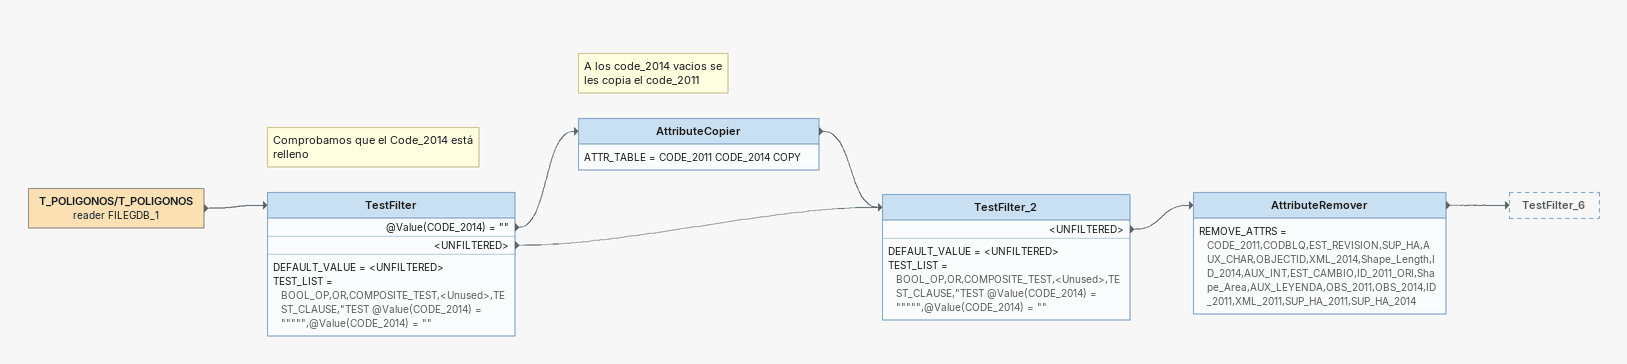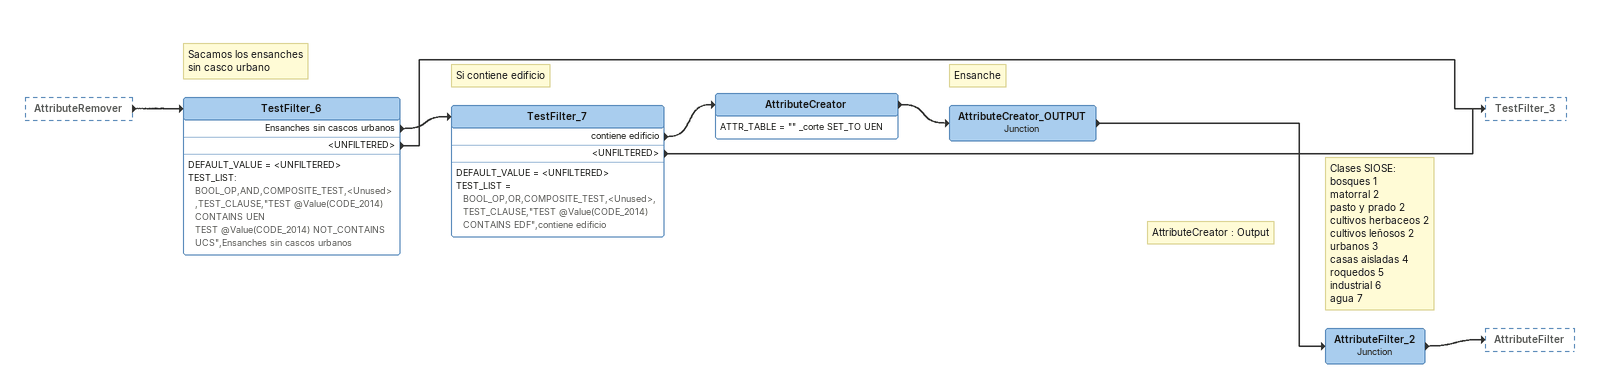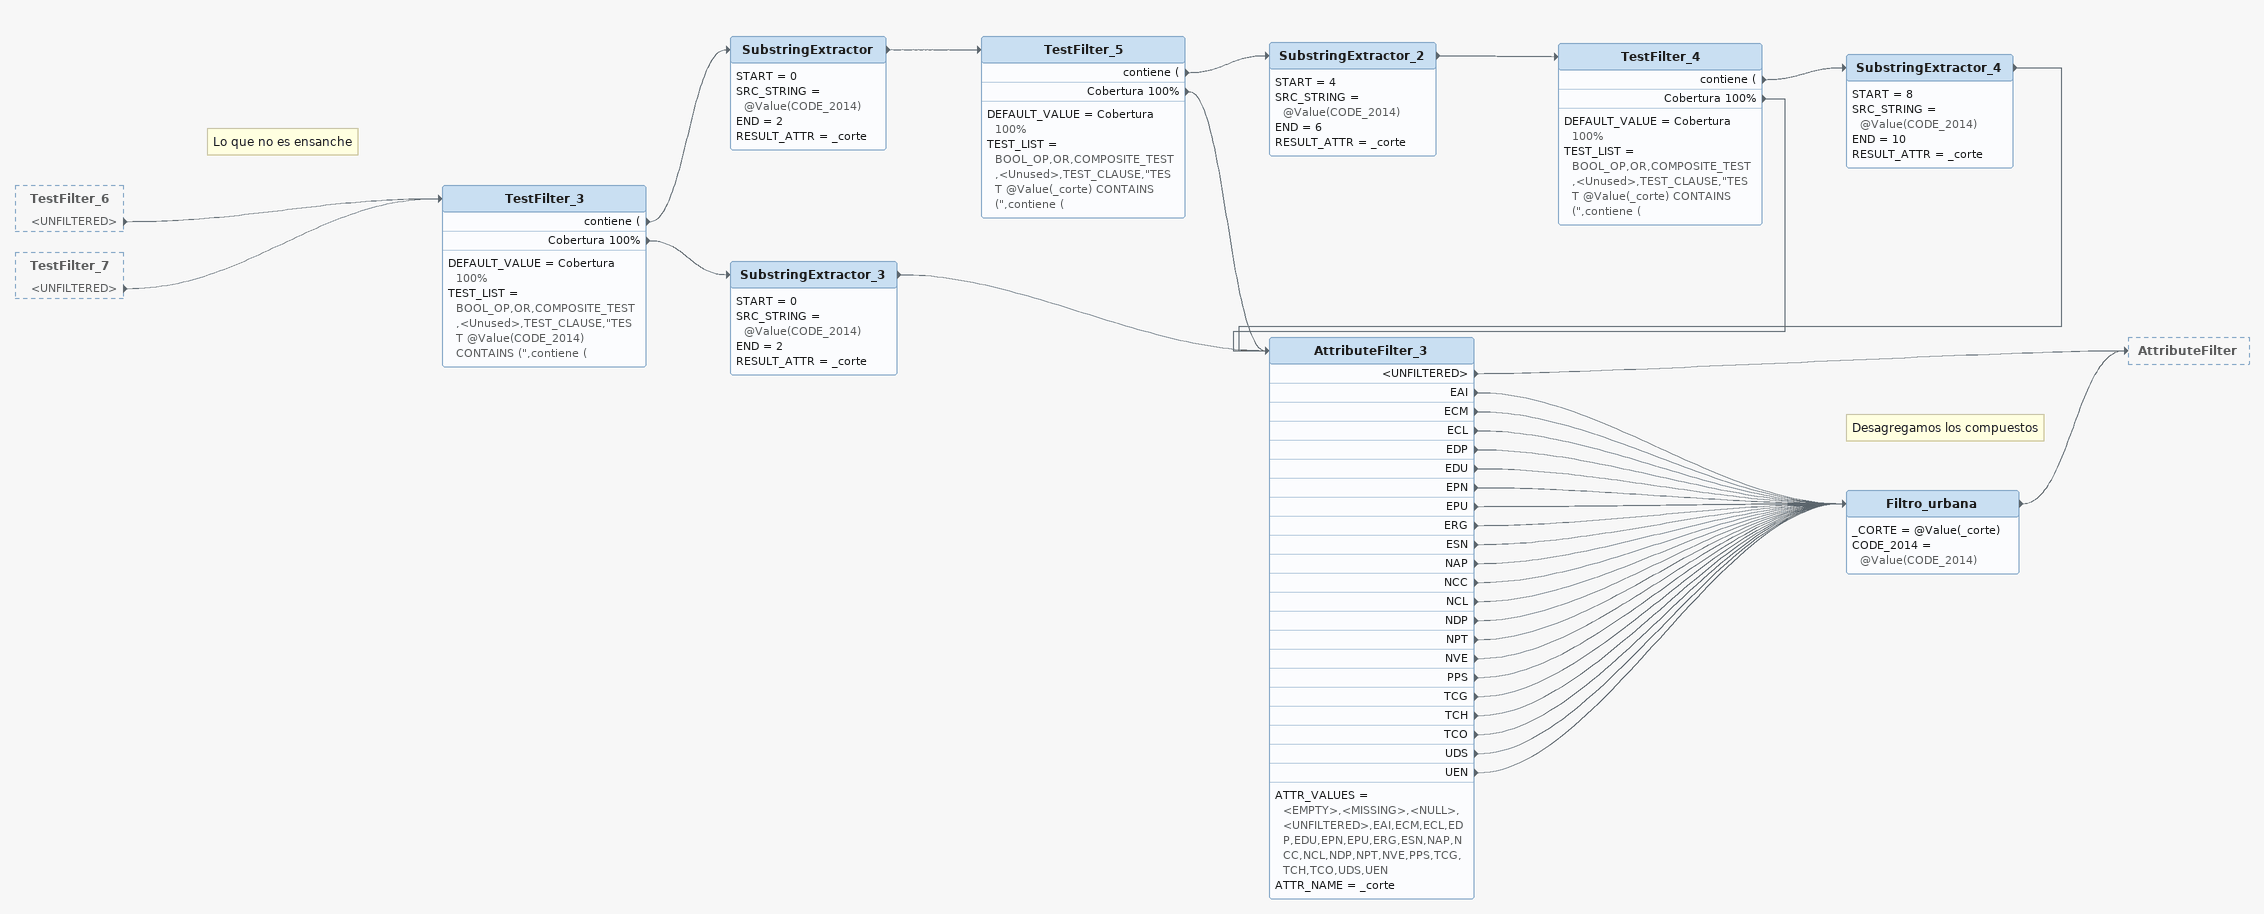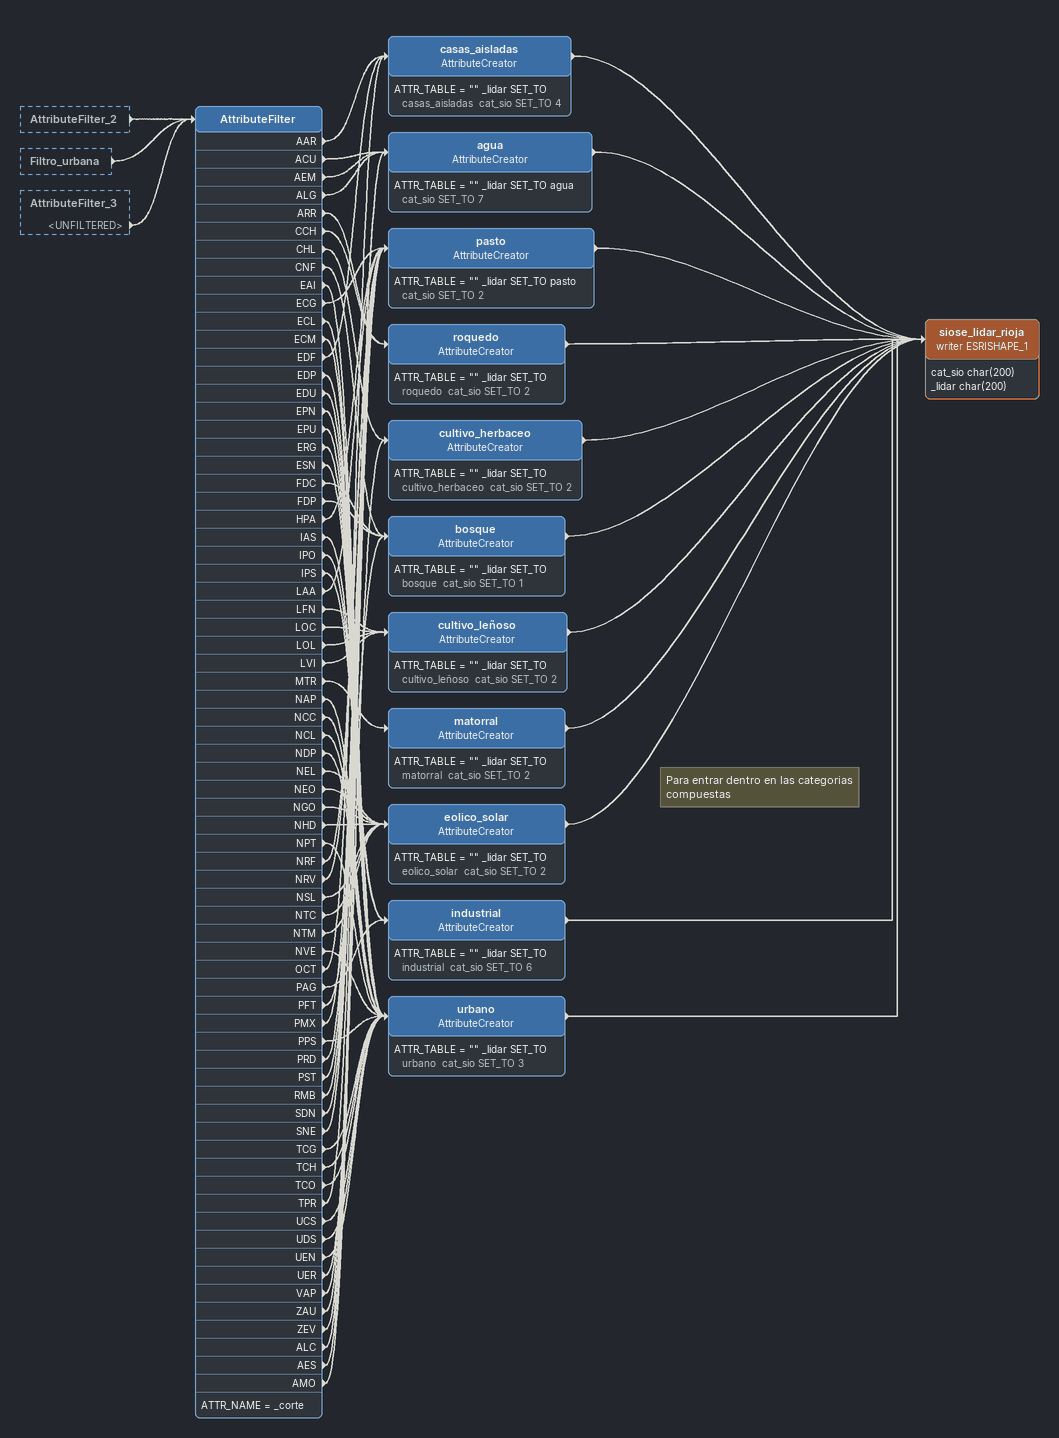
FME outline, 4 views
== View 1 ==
T_POLIGONOS/T_POLIGONOS (reader FILEGDB_1)
    -> TestFilter
Note: Comprobamos que el Code_2014 está / relleno
TestFilter
    DEFAULT_VALUE = <UNFILTERED>
    TEST_LIST = BOOL_OP,OR,COMPOSITE_TEST,<Unused>,TEST_CLAUSE,"TEST @Value(CODE_2014) = """"",@Value(CODE_2014) = ""
    @Value(CODE_2014) = "" -> AttributeCopier
    <UNFILTERED> -> TestFilter_2
Note: A los code_2014 vacios se / les copia el code_2011
AttributeCopier
    ATTR_TABLE = CODE_2011 CODE_2014 COPY
    -> TestFilter_2
TestFilter_2
    DEFAULT_VALUE = <UNFILTERED>
    TEST_LIST = BOOL_OP,OR,COMPOSITE_TEST,<Unused>,TEST_CLAUSE,"TEST @Value(CODE_2014) = """"",@Value(CODE_2014) = ""
    <UNFILTERED> -> AttributeRemover
AttributeRemover
    REMOVE_ATTRS = CODE_2011,CODBLQ,EST_REVISION,SUP_HA,AUX_CHAR,OBJECTID,XML_2014,Shape_Length,ID_2014,AUX_INT,EST_CAMBIO,ID_2011_ORI,Shape_Area,AUX_LEYENDA,OBS_2011,OBS_2014,ID_2011,XML_2011,SUP_HA_2011,SUP_HA_2014
    -> TestFilter_6

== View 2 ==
AttributeRemover [outside]
    -> TestFilter_6
Note: Sacamos los ensanches / sin casco urbano
TestFilter_6
    DEFAULT_VALUE = <UNFILTERED>
    TEST_LIST:
      BOOL_OP,AND,COMPOSITE_TEST,<Unused>,TEST_CLAUSE,"TEST @Value(CODE_2014) CONTAINS UEN
      TEST @Value(CODE_2014) NOT_CONTAINS UCS",Ensanches sin cascos urbanos
    Ensanches sin cascos urbanos -> TestFilter_7
    <UNFILTERED> -> TestFilter_3
Note: Si contiene edificio
TestFilter_7
    DEFAULT_VALUE = <UNFILTERED>
    TEST_LIST = BOOL_OP,OR,COMPOSITE_TEST,<Unused>,TEST_CLAUSE,"TEST @Value(CODE_2014) CONTAINS EDF",contiene edificio
    contiene edificio -> AttributeCreator
    <UNFILTERED> -> TestFilter_3
AttributeCreator
    ATTR_TABLE = "" _corte SET_TO UEN
    -> AttributeCreator_OUTPUT
Note: Ensanche
AttributeCreator_OUTPUT: Junction
    -> AttributeFilter_2
Note: AttributeCreator : Output
Note: Clases SIOSE: / bosques 1 / matorral 2 / pasto y prado 2 / cultivos herbaceos 2 / cultivos leñosos 2 / urbanos 3 / casas aisladas 4 / roquedos 5 / industrial 6 / agua 7
AttributeFilter_2: Junction
    -> AttributeFilter

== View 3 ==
TestFilter_6 [outside]
    <UNFILTERED> -> TestFilter_3
TestFilter_7 [outside]
    <UNFILTERED> -> TestFilter_3
Note: Lo que no es ensanche
TestFilter_3
    DEFAULT_VALUE = Cobertura 100%
    TEST_LIST = BOOL_OP,OR,COMPOSITE_TEST,<Unused>,TEST_CLAUSE,"TEST @Value(CODE_2014) CONTAINS (",contiene (
    contiene ( -> SubstringExtractor
    Cobertura 100% -> SubstringExtractor_3
SubstringExtractor
    START = 0
    SRC_STRING = @Value(CODE_2014)
    END = 2
    RESULT_ATTR = _corte
    -> TestFilter_5
TestFilter_5
    DEFAULT_VALUE = Cobertura 100%
    TEST_LIST = BOOL_OP,OR,COMPOSITE_TEST,<Unused>,TEST_CLAUSE,"TEST @Value(_corte) CONTAINS (",contiene (
    contiene ( -> SubstringExtractor_2
    Cobertura 100% -> AttributeFilter_3
SubstringExtractor_2
    START = 4
    SRC_STRING = @Value(CODE_2014)
    END = 6
    RESULT_ATTR = _corte
    -> TestFilter_4
TestFilter_4
    DEFAULT_VALUE = Cobertura 100%
    TEST_LIST = BOOL_OP,OR,COMPOSITE_TEST,<Unused>,TEST_CLAUSE,"TEST @Value(_corte) CONTAINS (",contiene (
    contiene ( -> SubstringExtractor_4
    Cobertura 100% -> AttributeFilter_3
SubstringExtractor_4
    START = 8
    SRC_STRING = @Value(CODE_2014)
    END = 10
    RESULT_ATTR = _corte
    -> AttributeFilter_3
SubstringExtractor_3
    START = 0
    SRC_STRING = @Value(CODE_2014)
    END = 2
    RESULT_ATTR = _corte
    -> AttributeFilter_3
AttributeFilter_3
    ATTR_VALUES = <EMPTY>,<MISSING>,<NULL>,<UNFILTERED>,EAI,ECM,ECL,EDP,EDU,EPN,EPU,ERG,ESN,NAP,NCC,NCL,NDP,NPT,NVE,PPS,TCG,TCH,TCO,UDS,UEN
    ATTR_NAME = _corte
    <UNFILTERED> -> AttributeFilter
    EAI -> Filtro_urbana
    ECM -> Filtro_urbana
    ECL -> Filtro_urbana
    EDP -> Filtro_urbana
    EDU -> Filtro_urbana
    EPN -> Filtro_urbana
    EPU -> Filtro_urbana
    ERG -> Filtro_urbana
    ESN -> Filtro_urbana
    NAP -> Filtro_urbana
    NCC -> Filtro_urbana
    NCL -> Filtro_urbana
    NDP -> Filtro_urbana
    NPT -> Filtro_urbana
    NVE -> Filtro_urbana
    PPS -> Filtro_urbana
    TCG -> Filtro_urbana
    TCH -> Filtro_urbana
    TCO -> Filtro_urbana
    UDS -> Filtro_urbana
    UEN -> Filtro_urbana
Note: Desagregamos los compuestos
Filtro_urbana
    _CORTE = @Value(_corte)
    CODE_2014 = @Value(CODE_2014)
    -> AttributeFilter

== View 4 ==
AttributeFilter_2 [outside]
    -> AttributeFilter
Filtro_urbana [outside]
    -> AttributeFilter
AttributeFilter_3 [outside]
    <UNFILTERED> -> AttributeFilter
AttributeFilter
    ATTR_NAME = _corte
    AAR -> casas_aisladas
    ACU -> agua
    AEM -> agua
    ALG -> agua
    ARR -> roquedo
    CCH -> roquedo
    CHL -> cultivo_herbaceo
    CNF -> bosque
    EAI -> urbano
    ECG -> pasto
    ECL -> urbano
    ECM -> urbano
    EDF -> casas_aisladas
    EDP -> urbano
    EDU -> urbano
    EPN -> urbano
    EPU -> urbano
    ERG -> urbano
    ESN -> urbano
    FDC -> bosque
    FDP -> bosque
    HPA -> pasto
    IAS -> industrial
    IPO -> industrial
    IPS -> industrial
    LAA -> pasto
    LFN -> cultivo_leñoso
    LOC -> cultivo_leñoso
    LOL -> cultivo_leñoso
    LVI -> cultivo_leñoso
    MTR -> matorral
    NAP -> urbano
    NCC -> urbano
    NCL -> urbano
    NDP -> urbano
    NEL -> eolico_solar
    NEO -> eolico_solar
    NGO -> eolico_solar
    NHD -> eolico_solar
    NPT -> urbano
    NRF -> pasto
    NRV -> pasto
    NSL -> eolico_solar
    NTC -> eolico_solar
    NTM -> eolico_solar
    NVE -> urbano
    OCT -> casas_aisladas
    PAG -> industrial
    PFT -> bosque
    PMX -> pasto
    PPS -> urbano
    PRD -> pasto
    PST -> pasto
    RMB -> pasto
    SDN -> pasto
    SNE -> pasto
    TCG -> urbano
    TCH -> urbano
    TCO -> urbano
    TPR -> pasto
    UCS -> urbano
    UDS -> urbano
    UEN -> urbano
    UER -> cultivo_herbaceo
    VAP -> pasto
    ZAU -> pasto
    ZEV -> pasto
    ALC -> agua
    AES -> agua
    AMO -> agua
casas_aisladas: AttributeCreator
    ATTR_TABLE = "" _lidar SET_TO casas_aisladas  cat_sio SET_TO 4
    -> siose_lidar_rioja (writer ESRISHAPE_1)
agua: AttributeCreator
    ATTR_TABLE = "" _lidar SET_TO agua  cat_sio SET_TO 7
    -> siose_lidar_rioja (writer ESRISHAPE_1)
pasto: AttributeCreator
    ATTR_TABLE = "" _lidar SET_TO pasto  cat_sio SET_TO 2
    -> siose_lidar_rioja (writer ESRISHAPE_1)
roquedo: AttributeCreator
    ATTR_TABLE = "" _lidar SET_TO roquedo  cat_sio SET_TO 2
    -> siose_lidar_rioja (writer ESRISHAPE_1)
cultivo_herbaceo: AttributeCreator
    ATTR_TABLE = "" _lidar SET_TO cultivo_herbaceo  cat_sio SET_TO 2
    -> siose_lidar_rioja (writer ESRISHAPE_1)
bosque: AttributeCreator
    ATTR_TABLE = "" _lidar SET_TO bosque  cat_sio SET_TO 1
    -> siose_lidar_rioja (writer ESRISHAPE_1)
cultivo_leñoso: AttributeCreator
    ATTR_TABLE = "" _lidar SET_TO cultivo_leñoso  cat_sio SET_TO 2
    -> siose_lidar_rioja (writer ESRISHAPE_1)
matorral: AttributeCreator
    ATTR_TABLE = "" _lidar SET_TO matorral  cat_sio SET_TO 2
    -> siose_lidar_rioja (writer ESRISHAPE_1)
eolico_solar: AttributeCreator
    ATTR_TABLE = "" _lidar SET_TO eolico_solar  cat_sio SET_TO 2
    -> siose_lidar_rioja (writer ESRISHAPE_1)
industrial: AttributeCreator
    ATTR_TABLE = "" _lidar SET_TO industrial  cat_sio SET_TO 6
    -> siose_lidar_rioja (writer ESRISHAPE_1)
Note: Para entrar dentro en las categorias compuestas
urbano: AttributeCreator
    ATTR_TABLE = "" _lidar SET_TO urbano  cat_sio SET_TO 3
    -> siose_lidar_rioja (writer ESRISHAPE_1)
siose_lidar_rioja (writer ESRISHAPE_1)
    attributes: cat_sio char(200), _lidar char(200)
